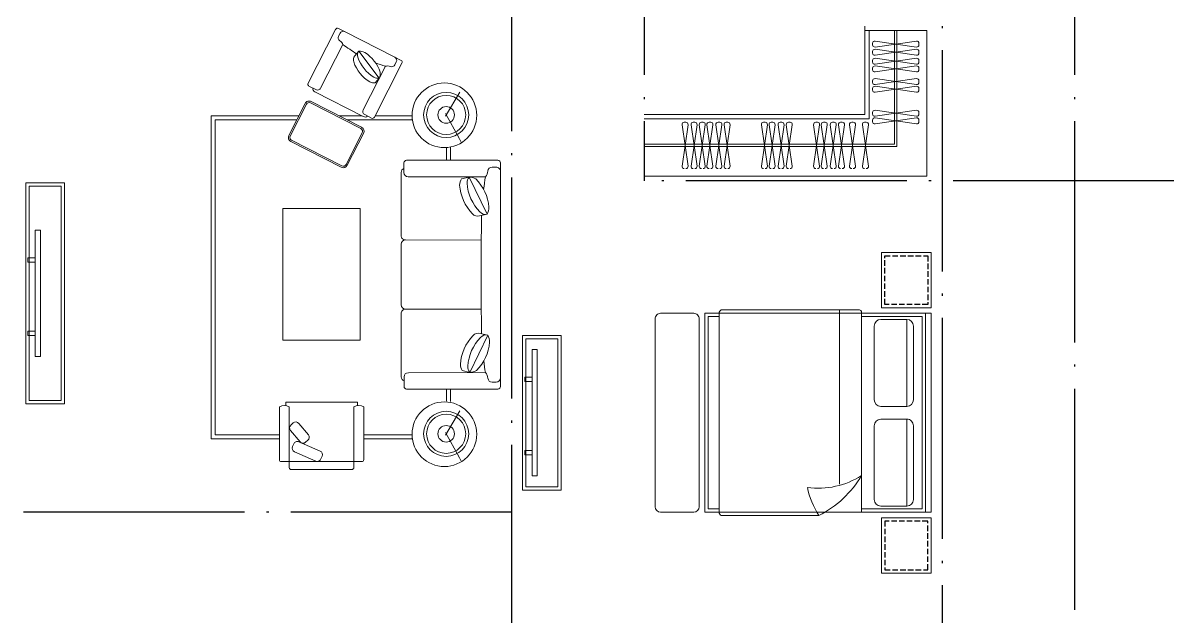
# Model space of a CAD drawing. Extents: x 121658 to 184658, y 9304 to 53801.
# Drawn here: x 157181 to 167606, y 25886 to 31260 of the extents above; entities that cross this region are included whole.
import ezdxf

# ---------------------------------------------------------------- set-up
doc = ezdxf.new("R2010")
doc.units = 0
doc.header["$LTSCALE"] = 1000
doc.header["$MEASUREMENT"] = 0
doc.linetypes.add('DASH', pattern=[0.35, 0.25, -0.1])
doc.linetypes.add('DOTE', pattern=[2.4200000000000004, 2, -0.2, 0.02, -0.2])
for name, color, linetype in [('DOTE', 1, 'DOTE'), ('hz', 254, 'Continuous'), ('虚线', 251, 'Continuous')]:
    doc.layers.add(name, color=color, linetype=linetype)
doc.layers.add('家具', color=33, linetype='Continuous', lineweight=9)

# ---------------------------------------------------------------- blocks, each defined once
blk = doc.blocks.new('R37777777777')
at = {"layer": '家具', "ltscale": 0.5}
blk.add_lwpolyline([(1083651.513411456, -53168.71019325257), (1083301.513411456, -53168.71019325257), (1083301.513411456, -55168.71019325257), (1083651.513411456, -55168.71019325257)], close=True, dxfattribs=at)
at = {"layer": '家具', "ltscale": 40}
for points in [[(1083621.513411456, -53198.71019325257), (1083331.513411456, -53198.71019325257), (1083331.513411456, -55138.71019325257), (1083621.513411456, -55138.71019325257)], [(1083519.519712096, -54740.76457094468), (1083566.021412822, -54740.76457094468), (1083566.021412822, -53596.65581556052), (1083519.519712096, -53596.65581556052)], [(1083566.021412822, -53885.6025711816), (1083631.513411456, -53885.6025711816), (1083631.513411456, -53847.26836394903), (1083566.021412822, -53847.26836394903)], [(1083566.021412822, -54549.75628407873), (1083631.513411456, -54549.75628407873), (1083631.513411456, -54511.42207684615), (1083566.021412822, -54511.42207684615)]]:
    blk.add_lwpolyline(points, close=True, dxfattribs=at)
blk = doc.blocks.new('qger')
at = {"layer": '家具', "extrusion": (0, 0, -1)}
for p, q in [((3051908.057012802, 143112.2762539797), (3051658.978042976, 142624.1336411816)), ((3051973.838896099, 142974.8363276694), (3051772.598707441, 142580.4368380014)), ((3052359.322135871, 142777.9482414686), (3052158.081947212, 142383.5487518007)), ((3052509.214358395, 142805.3278578952), (3052260.135388754, 142317.1852454573)), ((3052159.472490987, 142323.7309336538), (3051720.294936955, 142547.6401978357)), ((3053378.156310847, 141927.2984345447), (3052551.069923269, 141927.0738375462)), ((3052502.161197796, 141819.3089405083), (3052501.967730624, 141245.2120703635)), ((3053264.692446921, 141778.7411393877), (3052566.759557564, 141778.5657434296)), ((3053116.829693032, 141776.0642973334), (3053116.829693032, 141776.0642973334)), ((3053212.532165817, 141423.2737599752), (3053212.532165817, 141423.2737599752)), ((3053279.952325121, 141439.58790937), (3053279.952325121, 141439.58790937)), ((3052502.161197823, 139966.7064849315), (3052501.967730634, 140540.8033550764)), ((3053218.918699213, 140361.1992195787), (3053218.918699213, 140361.1992195787)), ((3053286.351268701, 140344.9364423468), (3053286.351268701, 140344.9364423468)), ((3053123.485045359, 140008.335868891), (3053123.485045359, 140008.335868891)), ((3053265.07954892, 140005.7692956125), (3052567.146659564, 140005.5938996542)), ((3053378.656565735, 139857.2984917054), (3052551.570178156, 139857.0738947074))]:
    blk.add_line(p, q, dxfattribs=at)
at = {"layer": '家具'}
for p, q in [((3051996.214219635, 143088.7726420902), (3051933.800333754, 143120.6235554621)), ((3051934.916254618, 143050.5841251177), (3051948.373565201, 143077.0042773361)), ((3052118.664010945, 142914.6079325195), (3052081.852474356, 142871.6849679976)), ((3052302.629380755, 142671.5547944571), (3052118.664010945, 142914.6079325195)), ((3052438.607945176, 142863.2236524953), (3052501.039687271, 142831.3636267807)), ((3052444.724355094, 142790.6647471718), (3052458.201791289, 142817.0746385957)), ((3052302.629380755, 142671.5547944571), (3052265.817844166, 142628.6318299351)), ((3051729.738812972, 142566.540603288), (3051667.324926742, 142598.3915168383)), ((3052902.873797577, 142326.2762350494), (3053034.314997336, 142544.3636096249)), ((3052902.873797577, 142326.2762350494), (3053034.314997336, 142544.3636096249)), ((3050780.959844929, 142328.8661393329), (3050780.959844972, 139406.0444207299)), ((3052171.978181921, 142340.6888573467), (3052234.392067802, 142308.8379439748)), ((3052903.317236896, 142349.8563267379), (3053026.465843716, 142126.9812213986)), ((3052903.317236896, 142349.8563267379), (3053026.465843716, 142126.9812213986)), ((3050816.959844945, 142292.8661393325), (3050816.959844986, 139442.0444207314)), ((3052527.662024398, 141817.633499505), (3052527.629269614, 141903.6153176551)), ((3053402.064464578, 141817.8759627494), (3053402.031709794, 141903.857780899)), ((3053326.174931523, 141864.9892703484), (3053362.546982131, 141865.0031262852)), ((3053402.064464605, 139966.7388297467), (3053402.064464578, 141817.8759627494)), ((3053116.829693032, 141776.0642973334), (3053049.409533728, 141759.7501479386)), ((3053116.829693032, 141776.0642973334), (3053279.952325121, 141439.58790937)), ((3053279.952325121, 141439.58790937), (3053212.532165817, 141423.2737599752)), ((3052501.937953559, 140618.9686443038), (3052501.93795355, 141167.046781136)), ((3052541.035486715, 141206.1145372126), (3053227.842881092, 141205.9169587909)), ((3052541.035486725, 140579.9008882278), (3053227.871206739, 140580.0984757774)), ((3053123.485045359, 140008.335868891), (3053286.351268701, 140344.9364423468)), ((3053286.351268701, 140344.9364423468), (3053218.918699213, 140361.1992195787)), ((3053123.485045359, 140008.335868891), (3053056.052475871, 140024.5986461232)), ((3052528.078903473, 139966.4963665026), (3052528.111658257, 139880.5145483526)), ((3053326.627728139, 139919.5680331977), (3053362.999778746, 139919.5818891346)), ((3053402.064464605, 139966.7388297467), (3053402.097219389, 139880.7570115964)), ((3051398.78180671, 139218.8640914086), (3051398.781806703, 139695.8640914209)), ((3051456.272438303, 139738.4627340097), (3052106.291175418, 139738.4627340195)), ((3051456.272438304, 139708.4222919173), (3051456.272438303, 139738.4627340097)), ((3051488.78180674, 139695.8640914223), (3051488.781806747, 139200.8640914095)), ((3052073.78180699, 139200.8640914183), (3052073.781806982, 139695.8640914311)), ((3052106.291175419, 139708.8563374498), (3052106.291175418, 139738.4627340195)), ((3052163.781807026, 139218.8640914201), (3052163.781807019, 139695.8640914325)), ((3052902.873797619, 139440.7421958886), (3053034.314997379, 139658.8295704641)), ((3050780.959844972, 139406.0444207299), (3051398.781806707, 139406.0444207389)), ((3050816.959844986, 139442.0444207314), (3051398.781806706, 139442.0444207398)), ((3052163.781807023, 139442.0444207511), (3052601.55066235, 139442.0444207574)), ((3052163.781807024, 139406.0444207501), (3052605.517397077, 139406.0444207564)), ((3052903.317236939, 139464.3222875772), (3053026.465843758, 139241.4471822378)), ((3052903.317236939, 139464.3222875772), (3053026.465843758, 139241.4471822378)), ((3051488.781806747, 139200.8640914095), (3051416.781806718, 139200.8640914084)), ((3051488.781806747, 139200.8640914095), (3052073.78180699, 139200.8640914183)), ((3051488.781806747, 139200.8640914095), (3051488.781806748, 139146.8640914081)), ((3052073.78180699, 139200.8640914183), (3052145.781807019, 139200.8640914194)), ((3052073.78180699, 139200.8640914183), (3052073.781806991, 139146.8640914169)), ((3051506.781806756, 139128.8640914079), (3052055.781806983, 139128.8640914162))]:
    blk.add_line(p, q, dxfattribs=at)
for points in [[(3051996.214219635, 143088.7726420902), (3052438.607945176, 142863.2236524953)], [(3051575.407184136, 142328.8661393445), (3050780.959844929, 142328.8661393329), (3050780.959844929, 142328.8661393329)], [(3052149.40025442, 142328.8661393528), (3051941.530792238, 142328.8661393498)], [(3052601.267573293, 142328.8661393594), (3052266.09566533, 142328.8661393545)], [(3051557.05511396, 142292.8661393432), (3050816.959844945, 142292.8661393325), (3050816.959844945, 142292.8661393325)], [(3052604.169559521, 142292.8661393585), (3052012.149529068, 142292.8661393499)], [(3052912.755948941, 141927.1720541255), (3052912.755948939, 142042.4440140901)], [(3052948.755948956, 141927.1818299991), (3052948.755948954, 142047.0487064745)], [(3052912.755948972, 139747.8984887266), (3052912.755948971, 139857.1719754412)], [(3052948.755948987, 139743.2937963433), (3052948.755948985, 139857.1817513148)]]:
    blk.add_lwpolyline(points, dxfattribs=at)
at = {"layer": '家具', "extrusion": (0, 0, -1)}
for points in [[(-3052081.852474356, 142871.6849679976), (-3052081.852474356, 142871.6849679976, -0.277988582768195), (-3052072.47580646, 142817.1020917461)], [(-3052171.766358396, 142903.0707657235, -0.1324178292133217), (-3052118.664010945, 142914.6079325195), (-3052118.664010945, 142914.6079325195, -0.277988582768195), (-3052109.287343049, 142860.025056268)], [(-3052255.142801029, 142679.6571073243, -0.1612112401243314), (-3052302.629380755, 142671.5547944571), (-3052302.629380755, 142671.5547944571, -0.1245329512436868), (-3052312.821215624, 142723.4301194198)], [(-3052218.33126444, 142636.7341428023, -0.1612112401243314), (-3052265.817844166, 142628.6318299352)]]:
    blk.add_lwpolyline(points, format="xyb", dxfattribs=at)
at = {"layer": '家具'}
for points in [[(3051485.382667625, 142152.2712050913), (3051632.533856127, 142440.9276229865, -0.414213562532204), (3051687.009807014, 142458.61577663), (3052144.049136132, 142225.6263941493, -0.414213562373085), (3052161.737289779, 142171.1504433005), (3052014.586100762, 141882.4940256429, -0.4142135621226345), (3051960.110149911, 141864.8058720187), (3051503.070821288, 142097.7952542722, -0.4142135621316677)], [(3051497.410018383, 142146.1399055674), (3051644.561206868, 142434.7963234329, -0.4142135626173141), (3051680.878507456, 142446.5884258901), (3052137.917836594, 142213.5990433994, -0.4142135626418766), (3052149.709939016, 142177.281742812), (3052002.558750014, 141888.6253251842, -0.4142135621174753), (3051966.241449446, 141876.8332227696), (3051509.202120824, 142109.8226050227, -0.4142135621161191)], [(3051500.228675954, 139482.7568313539), (3051586.161959775, 139380.2131758023, 0.414213562373095), (3051636.899060554, 139376.0005036461), (3051657.454807254, 139393.404476741, 0.4142135623730341), (3051661.667479413, 139444.1415775001), (3051575.734195591, 139546.6852330516, 0.414213562373095), (3051524.997094812, 139550.8979052078), (3051504.441348112, 139533.4939321129, 0.4142135623730951)], [(3051536.468808735, 139290.0603542183), (3051728.007352595, 139205.98798987, 0.414213562373095), (3051775.440744811, 139224.4832137049), (3051786.266006269, 139249.1459531319, 0.4142135623730341), (3051767.770782427, 139296.5793453301), (3051576.232238567, 139380.6517096784, 0.414213562373095), (3051528.798846351, 139362.1564858435), (3051517.973584893, 139337.4937464165, 0.414213562373095)]]:
    blk.add_lwpolyline(points, format="xyb", close=True, dxfattribs=at)
at = {"layer": '家具', "const_width": 6.808189658059398}
for points in [[(3053026.465843716, 142126.9812213986), (3053046.506544011, 142090.7114388607)], [(3053026.465843716, 142126.9812213986), (3053046.506544011, 142090.7114388607)], [(3053026.465843758, 139241.4471822378), (3053046.506544052, 139205.1773996999)], [(3053026.465843758, 139241.4471822378), (3053046.506544052, 139205.1773996999)]]:
    blk.add_lwpolyline(points, dxfattribs=at)
at = {"layer": '家具'}
blk.add_lwpolyline([(3051431.858880306, 141490.7430241548), (3052130.704733363, 141490.743024165), (3052130.704733381, 140299.599478629), (3051431.858880323, 140299.5994786188)], close=True, dxfattribs=at)
for centre, radius in [((3052893.716654372, 142334.3237072294), 292.5000001210719), ((3052909.902503381, 142337.9382709887), 204.245689741782), ((3052909.902503381, 142337.9382709887), 177.0129311095444), ((3052909.902503381, 142337.9382709887), 74.89008623865338), ((3052909.902503381, 142337.9382709887), 74.89008623865338), ((3052893.716654413, 139448.7896680686), 292.5000001210719), ((3052909.902503422, 139452.4042318279), 204.245689741782), ((3052909.902503423, 139452.404231828), 177.0129311095444), ((3052909.902503423, 139452.404231828), 74.89008623865338), ((3052909.902503423, 139452.404231828), 74.89008623865338)]:
    blk.add_circle(centre, radius, dxfattribs=at)
for centre, radius, start, end in [((3051925.093379613, 143103.6058290546), 19.11579609915146, 62.90388609371875, 153.0268063599761), ((3051963.305344678, 143036.1239207008), 31.85966016525242, 153.0076264067384, 236.90174037739), ((3051977.181443069, 143062.0538675348), 32.45625641002461, 64.05875166634188, 152.572064398906), ((3051911.160493911, 142951.6271089737), 67.44619004227489, 19.37101860115017, 58.99040341003982), ((3053584.914451468, 145222.5494551503), 2765.590215316273, 234.3945913352919, 237.4787082533493), ((3052428.014562851, 142968.6080883363), 336.71548140808, 198.8127957224171, 239.109028174063), ((3051993.234254879, 142617.6874814421), 336.6263966010376, 18.30797581767115, 57.97043350683744), ((3052429.189640594, 142831.6067733237), 32.44823303834637, 333.3937921171662, 61.92624994879238), ((3052491.557440364, 142814.0851934273), 19.70931925663183, 333.6198801297519, 61.24242082332516), ((3052391.203026263, 142925.6851238143), 336.71548140808, 198.8127957224171, 239.109028174063), ((3053233.331019974, 145401.7999353296), 2765.590215316273, 249.6128158755058, 251.5770077673225), ((3052378.591382682, 142713.3132302244), 67.44619004227489, 66.98119568846273, 106.6005805524162), ((3052416.346290506, 142805.1465770421), 31.85966016525242, 249.069858748198, 332.96397274818), ((3051675.996168806, 142615.4274677528), 19.11579609915146, 152.9065145884669, 243.0240581687842), ((3051744.220642853, 142594.9186678717), 31.85966016525242, 242.9639726974652, 332.96397274818), ((3052186.460011801, 142369.0669219304), 31.85966016525242, 152.9639727481799, 242.9639726974652), ((3052243.099021943, 142325.8556703824), 19.11579609915146, 242.9038860937187, 333.0268063599761), ((3051443.781806723, 139627.7302961442), 81.65301013550872, 56.55662675479148, 123.4433732461275), ((3052118.781807002, 139627.7302961544), 81.65301013550872, 56.55662675479148, 123.4433732461275), ((3051416.781806717, 139218.8640914089), 18.00000000745058, 180.0000000016675, 270), ((3052145.781807019, 139218.8640914199), 18.00000000745058, 270, 0), ((3051506.781806756, 139146.8640914084), 18.00000000745058, 180.0000000016675, 270), ((3052055.781806983, 139146.8640914166), 18.00000000745058, 270, 0)]:
    blk.add_arc(centre, radius, start, end, dxfattribs=at)
at = {"layer": '家具', "extrusion": (0, 0, -1)}
for centre, start, end in [((-3051734.755141381, 142576.0292878903), 296.9923736477048, 7.350917257740521), ((-3052176.890176016, 142350.4079154466), 227.0227702980743, 303.1409467599104)]:
    blk.add_arc(centre, 31.85966016525242, start, end, dxfattribs=at)
at = {"layer": '家具'}
for centre, major_axis, ratio, start_param, end_param in [((3052551.078856391, 141903.6242507778), (23.44732217776509, 0.3260100448586116), 0.9999999995902779, 1.55727423767971, 3.128070564468335), ((3053378.16524397, 141903.8488477763), (23.43793491880527, 0.7391931789085116), 0.9999999996294275, -0.03114692320203316, 1.539649403618556), ((3052566.744669027, 141817.648388043), (-39.06825677456317, 1.060493039018859), 0.9999999996002437, 0.02751890744369323, 1.598315234201113), ((3053204.791293614, 141835.813710729), (82.7348105979572, 0.6145608494203687), 0.9999999995879045, -0.7686494745966369, -0.07716076171546171), ((3053326.189820061, 141825.9066257346), (39.0787328034132, 0.5531503898519193), 0.9999999996052672, 1.55702345425933, 3.021251966027433), ((3053362.56187067, 141825.9204816716), (39.08151838753772, 0.297074636899326), 0.9999999996231616, -0.007220313329908912, 1.563576013485466), ((3053443.913395443, 141731.2658019889), (413.0486426046163, 1.926067578980297), 0.9999999996109744, 3.204592060042776, 3.907893992114287), ((3053511.333554748, 141747.5799513836), (-413.048743558688, 1.904294767692908), 0.9999999996175049, 0.072272731759629, 0.7755746638255792), ((3052885.568807411, 141467.9495234762), (412.9405591269344, 1.649050503147255), 0.9999999996098567, 0.08354123948370851, 0.7757817149157256), ((3056619.209767735, 141271.9445894382), (-3386.378210367325, 205.1141515321569), 0.9999999993113139, -0.0894484192057925, -0.05516680354546577), ((3092974.724812759, 140894.806730428), (-39748.09052859802, 26.68697045380481), 0.9999999996842093, -0.01273193370377035, 0.01416525839113714), ((3053450.534520857, 140053.3835563453), (413.0470906418312, 2.234235269123531), 0.9999999996120572, 2.365981095359901, 3.069283027228352), ((3053517.967090344, 140037.120779113), (413.0512538693537, 1.246022093024305), 0.9999999996148631, 2.368373577349279, 3.07167550921717), ((3052891.989474178, 140316.2743556224), (-412.9424027683791, 1.093953986954092), 0.9999999996078204, 2.365228589096426, 3.057469064655398), ((3056619.209767746, 140515.121505618), (3391.255758383873, 94.93987611235158), 0.9999999995231363, 3.232799900052763, 3.264311241584066), ((3052567.161548101, 139966.5112550404), (39.07861268827834, 0.5615720568494086), 0.9999999996245341, 1.55680794880863, 3.127604275601818), ((3053205.221896597, 139948.6511021407), (82.60987566056154, 4.586394316677191), 0.9999999995781518, 0.01503293767171887, 0.7065216506159548), ((3053326.6128396, 139958.6506778113), (-39.08011997661623, 0.4444720843667025), 0.9999999996229284, 0.118321629878579, 1.58255014168663), ((3053362.984890209, 139958.6645337483), (39.07862230150912, 0.5609027583348696), 0.9999999996007047, 4.698417729398169, 6.269214056166865), ((3052551.561245034, 139880.5234814754), (23.44761232330131, 0.304427648912667), 0.9999999995877994, 3.12899102185504, 4.699787348615801), ((3053378.647632612, 139880.7480784739), (23.42134759681606, 1.150511435666481), 0.9999999996233824, 4.663687042615473, 6.234483369408354)]:
    blk.add_ellipse(centre, major_axis=major_axis, ratio=ratio, start_param=start_param, end_param=end_param, dxfattribs=at)
at = {"layer": '家具', "extrusion": (0, 0, -0.9999999999999999)}
for centre, major_axis, ratio, start_param, end_param in [((3052541.020598169, 141817.5863444012), (39.08150232465361, 0.2991803192299679), 0.9999999996203681, 3.149628746281214, 4.370828699797035), ((3053125.814204019, 141704.9542837917), (94.00157468253742, 1.991062345385378), 0.999999999626902, 3.145589494932346, 3.784933674427218), ((3053112.9036692, 141643.9117758638), (-132.1770488698373, 2.98837080262975), 0.9999999996077207, 1.577890872413295, 2.073471291420243), ((3052541.020598187, 140618.9835328416), (39.07674948747061, 0.6789567799807041), 0.9999999996229719, 1.587788584017389, 3.158584910811091), ((3053270.695310297, 140281.0058941907), (65.81726043661322, 0.5587958773007089), 0.9999999996141755, 3.876472306007144, 4.961042482192546), ((3053175.32090929, 140281.1264586907), (128.0427842102415, 2.121353323133085), 0.999999999583108, -0.5050484340189154, 0.02155921344355982), ((3053132.415375009, 140079.4527070927), (93.99825811124235, 2.141925269892658), 0.9999999995976059, 2.541450643879505, 3.180794823402874)]:
    blk.add_ellipse(centre, major_axis=major_axis, ratio=ratio, start_param=start_param, end_param=end_param, dxfattribs=at)
at = {"layer": '家具', "extrusion": (0, 0, -1)}
for centre, major_axis, ratio, start_param, end_param in [((3053193.234363322, 141721.2684331874), (-93.99557563177329, 2.256575625010637), 0.9999999995886688, -0.04118379449484233, 0.5981603850329447), ((3053168.873381102, 141503.3132804609), (128.0063762006313, 3.717846175050785), 0.9999999996481403, 0.023280969545449, 0.5498886169708657), ((3053196.827503265, 141487.1923612991), (-65.81508110839681, 0.7740303634804131), 0.9999999995979968, 4.459703344159908, 5.544273520329591), ((3053264.247662569, 141503.5065106939), (65.8189385022818, 0.3022559401247722), 0.999999999612974, 1.334463033587198, 2.41903320976679), ((3052541.020598179, 141167.0318925992), (39.08234013546261, 0.1549914554857234), 0.999999999627648, 3.145939349861897, 4.716735676649976), ((3052541.050375253, 141245.1971818265), (-39.08264446532531, 0.01531290362439873), 0.9999999996023432, 4.712378122166065, 6.283174448963035), ((3052541.050375263, 140540.8182436145), (39.0825902366923, 0.06688257537364287), 0.999999999602337, 3.14292301562635, 4.713719342434186), ((3053199.847944497, 140063.1899298605), (-93.9729308524468, 3.057554410951944), 0.999999999634251, -0.6554499983286242, -0.01610581883783824), ((3052541.273174749, 139968.5447060498), (39.15007051236365, 0.6306938802674552), 0.9999999996162299, 1.930245940821659, 3.110736536948405)]:
    blk.add_ellipse(centre, major_axis=major_axis, ratio=ratio, start_param=start_param, end_param=end_param, dxfattribs=at)
at = {"layer": '家具', "extrusion": (0, 0, -0.9999999999999998)}
for centre, major_axis, ratio, start_param, end_param in [((3053203.262740809, 140297.2686714226), (65.81421281831052, 0.8446392801248473), 0.9999999995898947, 3.880815385169859, 4.965385561335292), ((3053119.458335643, 140140.4853607663), (132.1873727892848, 2.490197418663867), 0.9999999996092565, 1.063590628090635, 1.559171047092728)]:
    blk.add_ellipse(centre, major_axis=major_axis, ratio=ratio, start_param=start_param, end_param=end_param, dxfattribs=at)
blk = doc.blocks.new('A$C31D9048E')
at = {"layer": '家具'}
for p, q in [((629.0947279548272, 2350.014188952395), (-0.0004633958451449871, 2350.014188952395)), ((-0.0004633953794836998, 549.9809798538918), (-0.0004633958451449871, 2350.014188952395)), ((49.99953660462052, 549.9809798541246), (49.99953660415486, 2350.014188952395)), ((79.99953660415486, 579.9809798541246), (79.9995366036892, 2320.014188952395)), ((629.0947279548272, 2320.014188952395), (79.9995366036892, 2320.014188952395)), ((219.8553038062528, 2294.556494943216), (219.8553038067184, 1507.813283236348)), ((629.0947279548272, 550.0141889523948), (629.0947279543616, 2360.014188952395)), ((1919.999536604155, 2350.014188952395), (629.0947279548272, 2350.014188952395)), ((1899.999536604155, 2380.014188952628), (649.0947279543616, 2380.014188952395)), ((829.4731462653726, 802.596915382077), (829.4731462653726, 2380.014188952395)), ((1919.999214164913, 550.0100093631772), (1919.999534142669, 2350.014188952395)), ((1919.999536604155, 2350.014188952395), (2049.999536603689, 2350.014188952395)), ((1919.999536604155, 2320.014188952395), (2019.999536604155, 2320.014188952395)), ((2019.999536604621, 580.0132244495908), (2019.999536604155, 2320.014188952395)), ((2049.999536604155, 550.0141889523948), (2049.999536603689, 2350.014188952395)), ((2099.999536604155, 600.0141889523948), (2099.999536603689, 2300.014188952278)), ((2149.999536604621, 2350.014188952278), (2449.999536604155, 2350.014188952511)), ((2499.999536604621, 600.0141889523948), (2499.999536604155, 2300.014188952628)), ((219.8553038067184, 605.4386738633038), (219.8553038062528, 1392.181885570288)), ((962.3110120287165, 549.9809798543574), (-0.0004633953794836998, 549.9809798538918)), ((629.0947279548272, 579.9809798543574), (79.99953660415486, 579.9809798541246)), ((962.3110120287165, 549.9809798543574), (1919.999214165378, 550.010145299253)), ((1919.999221548904, 580.0100093787769), (2019.999536604621, 580.0132244495908)), ((1919.999214165378, 550.010145299253), (2049.999536604155, 550.0141889523948)), ((2149.999536604621, 550.0141889523948), (2449.999536604621, 550.0141889523948)), ((1899.999536604155, 519.9809798541246), (1017.059984328225, 519.9809798541246))]:
    blk.add_line(p, q, dxfattribs=at)
for points in [[(449.9995366046205, 2899.999674198334), (-0.0004633958451449871, 2899.999674198334), (-0.0004633953794836998, 2399.999674198334), (449.9995366046205, 2399.999674198334), (449.9995366046205, 2899.999674198334), (369.9995366046205, 2899.999674198334)], [(449.9995366046205, -0.0003258018987253308), (-0.0004633953794836998, -0.0003258018987253308), (-0.0004633958451449871, 499.9996741981013), (449.9995366041549, 499.9996741981013), (449.9995366046205, -0.0003258018987253308), (369.9995366041549, -0.0003258018987253308)]]:
    blk.add_lwpolyline(points, dxfattribs=at)
for points in [[(219.8553038062528, 2294.556494943216), (455.2526807533577, 2294.556494943216, -0.4142135623730953), (515.2526807533577, 2234.556494943216), (515.2526807538234, 1567.813283236348, -0.414213562373095), (455.2526807538234, 1507.813283236348), (219.8553038067184, 1507.813283236348, -0.414213562373095), (159.8553038067184, 1567.813283236348), (159.8553038067184, 2234.556494943216, -0.414213562373095)], [(219.8553038067184, 605.4386738633038), (455.2526807533577, 605.4386738633038, 0.4142135623730953), (515.2526807538234, 665.4386738633038), (515.2526807538234, 1332.181885570288, 0.414213562373095), (455.2526807533577, 1392.181885570288), (219.8553038062528, 1392.181885570288, 0.414213562373095), (159.8553038062528, 1332.181885570288), (159.8553038067184, 665.4386738633038, 0.414213562373095)]]:
    blk.add_lwpolyline(points, format="xyb", close=True, dxfattribs=at)
blk.add_lwpolyline([(629.0947279548272, 882.626128985663, 0.1803020398392493), (1120.79056979483, 774.6191110947402, -0.08863692969021798), (1017.063932771329, 520.1089617066318, 28871.27155084922)], format="xyb", dxfattribs=at)
for centre, radius, start, end in [((649.0947279538959, 2360.014188952395), 20, 90, 180), ((1889.355076357722, 2351.251217969344), 30.66941528179127, 357.6883884876952, 69.69174003313215), ((2149.999536604155, 2300.014188952278), 50.00000000000001, 90, 180), ((2449.999536604155, 2300.014188952511), 50.00000000000001, 0, 90), ((1441.535840251017, 1363.24538731447), 943.9573255325128, 210.6074670405663, 243.2773087131901), ((1889.317952258047, 548.769559264998), 30.70632750165869, 290.3566406253955, 2.315219899327659), ((2149.999536604155, 600.0141889523948), 50.00000000000001, 180, 270), ((2449.999536604621, 600.0141889523948), 50.00000000000001, 270, 0)]:
    blk.add_arc(centre, radius, start, end, dxfattribs=at)
at = {"layer": '虚线', "linetype": 'DASH', "ltscale": 0.2}
for points in [[(419.9995366046205, 2869.999674198334), (29.99953660415486, 2869.999674198334), (29.99953660415486, 2429.999674198334), (419.9995366046205, 2429.999674198334)], [(419.9995366046205, 29.99967419810127), (29.99953660415486, 29.99967419810127), (29.99953660415486, 469.9996741981013), (419.9995366046205, 469.9996741981013)]]:
    blk.add_lwpolyline(points, close=True, dxfattribs=at)
blk = doc.blocks.new('A$C2FB07499')
at = {"layer": '家具', "ltscale": 0.5}
blk.add_lwpolyline([(499.999903075397, 299.9999970229692), (149.999903075397, 299.9999970229692), (149.999903075397, 1699.999997022969), (499.999903075397, 1699.999997022969)], close=True, dxfattribs=at)
at = {"layer": '家具', "ltscale": 40}
for points in [[(469.999903075397, 329.9999970229692), (179.999903075397, 329.9999970229692), (179.999903075397, 1669.999997022969), (469.999903075397, 1669.999997022969)], [(368.0062037147582, 1572.05437471508), (414.5079044410959, 1572.05437471508), (414.5079044410959, 427.9456193309161), (368.0062037147582, 427.9456193309161)], [(414.5079044410959, 1381.046087849129), (479.999903075397, 1381.046087849129), (479.999903075397, 1342.711880616553), (414.5079044410959, 1342.711880616553)], [(414.5079044410959, 716.8923749520327), (479.999903075397, 716.8923749520327), (479.999903075397, 678.5581677194568), (414.5079044410959, 678.5581677194277)]]:
    blk.add_lwpolyline(points, close=True, dxfattribs=at)

msp = doc.modelspace()

# ---------------------------------------------------------------- linework, layer by layer
at = {"layer": 'DOTE'}
for p, q in [((162806.2649844642, 44890.44711567648), (162806.2649844512, 29832.74971658021)), ((166706.2649842647, 44890.44711567648), (166706.2649842451, 22932.74971658009)), ((165506.2649842549, 33432.74971658021), (165506.2649842456, 22932.74971658009)), ((161606.2649844486, 32282.74971658032), (161606.2649844412, 22932.74971658009)), ((167606.2649842484, 29832.74971658021), (162806.2649844512, 29832.74971658021)), ((161606.2649844444, 26832.74971658026), (157106.264984444, 26832.74971658044))]:
    msp.add_line(p, q, dxfattribs=at)
at = {"layer": '家具'}
for p, q in [((165076.2649842512, 31192.7497165706), (165076.2649842512, 30162.74971659458)), ((165096.2649842512, 31192.7497165706), (165096.2649842512, 30142.74971659458)), ((164876.2649842512, 31062.46628755727), (164876.2649842512, 31076.77896502265)), ((165273.6217098489, 31096.60352303623), (164898.9082586534, 31042.64172954322)), ((164898.9082586534, 31096.60352303623), (165273.6217098489, 31042.64172954322)), ((165296.2649843164, 31062.46628755727), (165296.2649843164, 31076.77896502265)), ((164876.2649842512, 30988.10719041363), (164876.2649842512, 31002.41986787901)), ((165273.6217098489, 31022.2444258926), (164898.9082586534, 30968.28263240005)), ((164898.9082586534, 31022.2444258926), (165273.6217098489, 30968.28263240005)), ((165296.2649843164, 30988.10719041363), (165296.2649843164, 31002.41986787901)), ((164876.2649842521, 30906.68816269073), (164876.2649842521, 30921.00084015611)), ((165273.6217098508, 30940.82539816969), (164898.9082586534, 30886.86360467714)), ((164898.9082586534, 30940.82539816969), (165273.6217098508, 30886.86360467714)), ((165273.6217098489, 30871.5058789535), (164898.9082586534, 30817.54408546095)), ((164898.9082586534, 30871.5058789535), (165273.6217098489, 30817.54408546095)), ((165296.2649843164, 30906.68816269073), (165296.2649843164, 30921.00084015611)), ((164876.2649842512, 30837.368643475), (164876.2649842512, 30851.68132094038)), ((165273.6217098508, 30756.73647571844), (164898.9082586534, 30702.77468222589)), ((164898.9082586534, 30756.73647571844), (165273.6217098508, 30702.77468222589)), ((165296.2649843164, 30837.368643475), (165296.2649843164, 30851.68132094038)), ((164876.2649842521, 30722.59924023948), (164876.2649842521, 30736.91191770486)), ((164876.2649842512, 30653.27972102375), (164876.2649842512, 30667.59239848913)), ((165273.6217098489, 30687.41695650225), (164898.9082586534, 30633.4551630097)), ((164898.9082586534, 30687.41695650225), (165273.6217098489, 30633.4551630097)), ((165296.2649843164, 30722.59924023948), (165296.2649843164, 30736.91191770486)), ((165296.2649843164, 30653.27972102375), (165296.2649843164, 30667.59239848913)), ((164876.2649842521, 30436.31494661304), (164876.2649842521, 30450.62762407842)), ((165273.6217098508, 30470.45218209201), (164898.9082586534, 30416.49038859946)), ((164898.9082586534, 30470.45218209201), (165273.6217098508, 30416.49038859946)), ((165296.2649843164, 30436.31494661304), (165296.2649843164, 30450.62762407842)), ((163204.6070141114, 29965.39299099636), (163150.6452206198, 30340.1064421928)), ((163204.6070141114, 30340.1064421928), (163150.6452206198, 29965.39299099636)), ((163170.469778632, 30362.74971659458), (163184.7824560974, 30362.74971659458)), ((163286.0260418348, 29965.39299099729), (163232.0642483413, 30340.10644219373)), ((163286.0260418348, 30340.10644219373), (163232.0642483413, 29965.39299099729)), ((163251.8888063554, 30362.74971659551), (163266.2014838207, 30362.74971659551)), ((163360.3851389784, 29965.39299099729), (163306.4233454849, 30340.10644219373)), ((163360.3851389784, 30340.10644219373), (163306.4233454849, 29965.39299099729)), ((163326.247903499, 30362.74971659551), (163340.5605809644, 30362.74971659551)), ((163429.7046581946, 29965.39299099636), (163375.7428647011, 30340.1064421928)), ((163429.7046581946, 30340.1064421928), (163375.7428647011, 29965.39299099636)), ((163395.5674227152, 30362.74971659458), (163409.8801001806, 30362.74971659458)), ((163511.1236859171, 29965.39299099729), (163457.1618924245, 30340.10644219373)), ((163511.1236859171, 30340.10644219373), (163457.1618924245, 29965.39299099729)), ((163476.9864504386, 30362.74971659551), (163491.2991279039, 30362.74971659551)), ((163585.4827830607, 29965.39299099729), (163531.5209895681, 30340.10644219373)), ((163585.4827830607, 30340.10644219373), (163531.5209895681, 29965.39299099729)), ((163551.3455475822, 30362.74971659551), (163565.6582250476, 30362.74971659551)), ((163923.2851576649, 29965.39299099729), (163869.3233641714, 30340.10644219373)), ((163923.2851576649, 30340.10644219373), (163869.3233641714, 29965.39299099729)), ((163889.1479221854, 30362.74971659551), (163903.4605996508, 30362.74971659551)), ((163992.604676881, 29965.39299099636), (163938.6428833876, 30340.1064421928)), ((163992.604676881, 30340.1064421928), (163938.6428833876, 29965.39299099636)), ((163958.4674414016, 30362.74971659458), (163972.780118867, 30362.74971659458)), ((164074.0237046035, 29965.39299099729), (164020.0619111109, 30340.10644219373)), ((164074.0237046035, 30340.10644219373), (164020.0619111109, 29965.39299099729)), ((164039.886469125, 30362.74971659551), (164054.1991465904, 30362.74971659551)), ((164148.3828017471, 29965.39299099729), (164094.4210082546, 30340.10644219373)), ((164148.3828017471, 30340.10644219373), (164094.4210082546, 29965.39299099729)), ((164114.2455662686, 30362.74971659551), (164128.558243734, 30362.74971659551)), ((164396.2372352213, 29965.39299099729), (164342.2754417296, 30340.10644219373)), ((164396.2372352213, 30340.10644219373), (164342.2754417296, 29965.39299099729)), ((164362.0999997437, 30362.74971659551), (164376.4126772091, 30362.74971659551)), ((164465.5567544374, 29965.39299099636), (164411.5949609458, 30340.1064421928)), ((164465.5567544374, 30340.1064421928), (164411.5949609458, 29965.39299099636)), ((164431.419518959, 30362.74971659458), (164445.7321964243, 30362.74971659458)), ((164546.9757821608, 29965.39299099729), (164493.0139886683, 30340.10644219373)), ((164546.9757821608, 30340.10644219373), (164493.0139886683, 29965.39299099729)), ((164512.8385466814, 30362.74971659551), (164527.1512241468, 30362.74971659551)), ((164621.3348793045, 29965.39299099729), (164567.373085811, 30340.10644219373)), ((164621.3348793045, 30340.10644219373), (164567.373085811, 29965.39299099729)), ((164587.197643825, 30362.74971659551), (164601.5103212904, 30362.74971659551)), ((164721.2274370316, 29965.39299099729), (164667.2656435382, 30340.10644219373)), ((164721.2274370316, 30340.10644219373), (164667.2656435382, 29965.39299099729)), ((164687.0902015522, 30362.74971659551), (164701.4028790176, 30362.74971659551)), ((164838.4982742576, 29965.39299099729), (164784.536480765, 30340.10644219373)), ((164838.4982742576, 30340.10644219373), (164784.536480765, 29965.39299099729)), ((164804.3610387791, 30362.74971659551), (164818.6737162445, 30362.74971659551)), ((164876.2649842512, 30366.99542739731), (164876.2649842512, 30381.30810486269)), ((165273.6217098489, 30401.13266287581), (164898.9082586534, 30347.17086938326)), ((164898.9082586534, 30401.13266287581), (165273.6217098489, 30347.17086938326)), ((165296.2649843164, 30366.99542739731), (165296.2649843164, 30381.30810486269)), ((162806.2649844516, 30162.74971659458), (165076.2649842512, 30162.74971659458)), ((162806.2649844516, 30142.74971659458), (165096.2649842512, 30142.74971659458))]:
    msp.add_line(p, q, dxfattribs=at)
for points in [[(164806.2649842512, 31232.7497165713), (164806.2649842502, 30432.74971659447), (162806.2649844565, 30432.74971659447)], [(164846.2649842512, 31192.7497165706), (164846.2649842502, 30392.74971659447), (162806.2649844565, 30392.74971659447)], [(164806.2649842512, 31192.7497165706), (165366.2649842512, 31192.7497165706), (165366.2649842512, 29872.74971659447), (162806.2649844558, 29872.74971659464), (162806.2649844558, 29872.74971659464)]]:
    msp.add_lwpolyline(points, dxfattribs=at)
for centre, start, end in [((164896.2649842512, 31076.77896502265), 82.40535662479697, 180), ((165276.2649843164, 31076.77896502265), 0, 97.59464337520303), ((164896.2649842512, 31062.46628755727), 180, 277.594643375203), ((164896.2649842512, 31002.41986787901), 82.40535662479697, 180), ((164896.2649842512, 30988.10719041363), 180, 277.594643375203), ((165276.2649843164, 31062.46628755727), 262.405356624797, 0), ((165276.2649843164, 31002.41986787901), 0, 97.59464337520303), ((165276.2649843164, 30988.10719041363), 262.405356624797, 0), ((164896.2649842521, 30921.00084015611), 82.40535662479697, 180), ((164896.2649842521, 30906.68816269073), 180, 277.594643375203), ((164896.2649842512, 30851.68132094038), 82.40535662479697, 180), ((165276.2649843164, 30921.00084015611), 0, 97.59464337520303), ((165276.2649843164, 30906.68816269073), 262.405356624797, 0), ((165276.2649843164, 30851.68132094038), 0, 97.59464337520303), ((164896.2649842512, 30837.368643475), 180, 277.594643375203), ((164896.2649842521, 30736.91191770486), 82.40535662479697, 180), ((165276.2649843164, 30837.368643475), 262.405356624797, 0), ((165276.2649843164, 30736.91191770486), 0, 97.59464337520303), ((164896.2649842521, 30722.59924023948), 180, 277.594643375203), ((164896.2649842512, 30667.59239848913), 82.40535662479697, 180), ((164896.2649842512, 30653.27972102375), 180, 277.594643375203), ((165276.2649843164, 30722.59924023948), 262.405356624797, 0), ((165276.2649843164, 30667.59239848913), 0, 97.59464337520303), ((165276.2649843164, 30653.27972102375), 262.405356624797, 0), ((164896.2649842521, 30450.62762407842), 82.40535662479697, 180), ((165276.2649843164, 30450.62762407842), 0, 97.59464337520303), ((163170.469778632, 30342.74971659458), 90, 187.5946433549344), ((163184.7824560974, 30342.74971659458), 352.4053566450656, 90), ((163251.8888063554, 30342.74971659551), 90, 187.5946433549344), ((163266.2014838207, 30342.74971659551), 352.4053566450656, 90), ((163326.247903499, 30342.74971659551), 90, 187.5946433549344), ((163340.5605809644, 30342.74971659551), 352.4053566450656, 90), ((163395.5674227152, 30342.74971659458), 90, 187.5946433549344), ((163409.8801001806, 30342.74971659458), 352.4053566450656, 90), ((163476.9864504386, 30342.74971659551), 90, 187.5946433549344), ((163491.2991279039, 30342.74971659551), 352.4053566450656, 90), ((163551.3455475822, 30342.74971659551), 90, 187.5946433549344), ((163565.6582250476, 30342.74971659551), 352.4053566450656, 90), ((163889.1479221854, 30342.74971659551), 90, 187.5946433549344), ((163903.4605996508, 30342.74971659551), 352.4053566450656, 90), ((163958.4674414016, 30342.74971659458), 90, 187.5946433549344), ((163972.780118867, 30342.74971659458), 352.4053566450656, 90), ((164039.886469125, 30342.74971659551), 90, 187.5946433549344), ((164054.1991465904, 30342.74971659551), 352.4053566450656, 90), ((164114.2455662686, 30342.74971659551), 90, 187.5946433549344), ((164128.558243734, 30342.74971659551), 352.4053566450656, 90), ((164362.0999997437, 30342.74971659551), 90, 187.5946433549344), ((164376.4126772091, 30342.74971659551), 352.4053566450656, 90), ((164431.419518959, 30342.74971659458), 90, 187.5946433549344), ((164445.7321964243, 30342.74971659458), 352.4053566450656, 90), ((164512.8385466814, 30342.74971659551), 90, 187.5946433549344), ((164527.1512241468, 30342.74971659551), 352.4053566450656, 90), ((164587.197643825, 30342.74971659551), 90, 187.5946433549344), ((164601.5103212904, 30342.74971659551), 352.4053566450656, 90), ((164687.0902015522, 30342.74971659551), 90, 187.5946433549344), ((164701.4028790176, 30342.74971659551), 352.4053566450656, 90), ((164804.3610387791, 30342.74971659551), 90, 187.5946433549344), ((164818.6737162445, 30342.74971659551), 352.4053566450656, 90), ((164896.2649842521, 30436.31494661304), 180, 277.594643375203), ((164896.2649842512, 30381.30810486269), 82.40535662479697, 180), ((164896.2649842512, 30366.99542739731), 180, 277.594643375203), ((165276.2649843164, 30436.31494661304), 262.405356624797, 0), ((165276.2649843164, 30381.30810486269), 0, 97.59464337520303), ((165276.2649843164, 30366.99542739731), 262.405356624797, 0), ((163170.469778632, 29962.74971653009), 172.4053566450656, 270), ((163184.7824560974, 29962.74971653009), 270, 7.594643354934368), ((163251.8888063554, 29962.74971653102), 172.4053566450656, 270), ((163266.2014838207, 29962.74971653102), 270, 7.594643354934368), ((163326.247903499, 29962.74971653102), 172.4053566450656, 270), ((163340.5605809644, 29962.74971653102), 270, 7.594643354934368), ((163395.5674227152, 29962.74971653009), 172.4053566450656, 270), ((163409.8801001806, 29962.74971653009), 270, 7.594643354934368), ((163476.9864504386, 29962.74971653102), 172.4053566450656, 270), ((163491.2991279039, 29962.74971653102), 270, 7.594643354934368), ((163551.3455475822, 29962.74971653102), 172.4053566450656, 270), ((163565.6582250476, 29962.74971653102), 270, 7.594643354934368), ((163889.1479221854, 29962.74971653102), 172.4053566450656, 270), ((163903.4605996508, 29962.74971653102), 270, 7.594643354934368), ((163958.4674414016, 29962.74971653009), 172.4053566450656, 270), ((163972.780118867, 29962.74971653009), 270, 7.594643354934368), ((164039.886469125, 29962.74971653102), 172.4053566450656, 270), ((164054.1991465904, 29962.74971653102), 270, 7.594643354934368), ((164114.2455662686, 29962.74971653102), 172.4053566450656, 270), ((164128.558243734, 29962.74971653102), 270, 7.594643354934368), ((164362.0999997437, 29962.74971653102), 172.4053566450656, 270), ((164376.4126772091, 29962.74971653102), 270, 7.594643354934368), ((164431.419518959, 29962.74971653009), 172.4053566450656, 270), ((164445.7321964243, 29962.74971653009), 270, 7.594643354934368), ((164512.8385466814, 29962.74971653102), 172.4053566450656, 270), ((164527.1512241468, 29962.74971653102), 270, 7.594643354934368), ((164587.197643825, 29962.74971653102), 172.4053566450656, 270), ((164601.5103212904, 29962.74971653102), 270, 7.594643354934368), ((164687.0902015522, 29962.74971653102), 172.4053566450656, 270), ((164701.4028790176, 29962.74971653102), 270, 7.594643354934368), ((164804.3610387791, 29962.74971653102), 172.4053566450656, 270), ((164818.6737162445, 29962.74971653102), 270, 7.594643354934368)]:
    msp.add_arc(centre, 20, start, end, dxfattribs=at)

# ---------------------------------------------------------------- block references
at = {"layer": 'hz', "xscale": -1}
msp.add_blockref('R37777777777', (1240857.778395904, 82981.777038689), dxfattribs=at)
at = {"layer": '家具'}
msp.add_blockref('qger', (-2891895.799480146, -111909.5576796737), dxfattribs=at)
at = {"layer": '家具', "xscale": -1, "rotation": 0.0006946982737066065}
msp.add_blockref('A$C31D9048E', (165406.2821019526, 26283.23247066798), dxfattribs=at)
at = {"layer": '家具', "rotation": 180}
msp.add_blockref('A$C2FB07499', (162206.2648873154, 28733.21843440697), dxfattribs=at)

doc.saveas('drawing.dxf')
